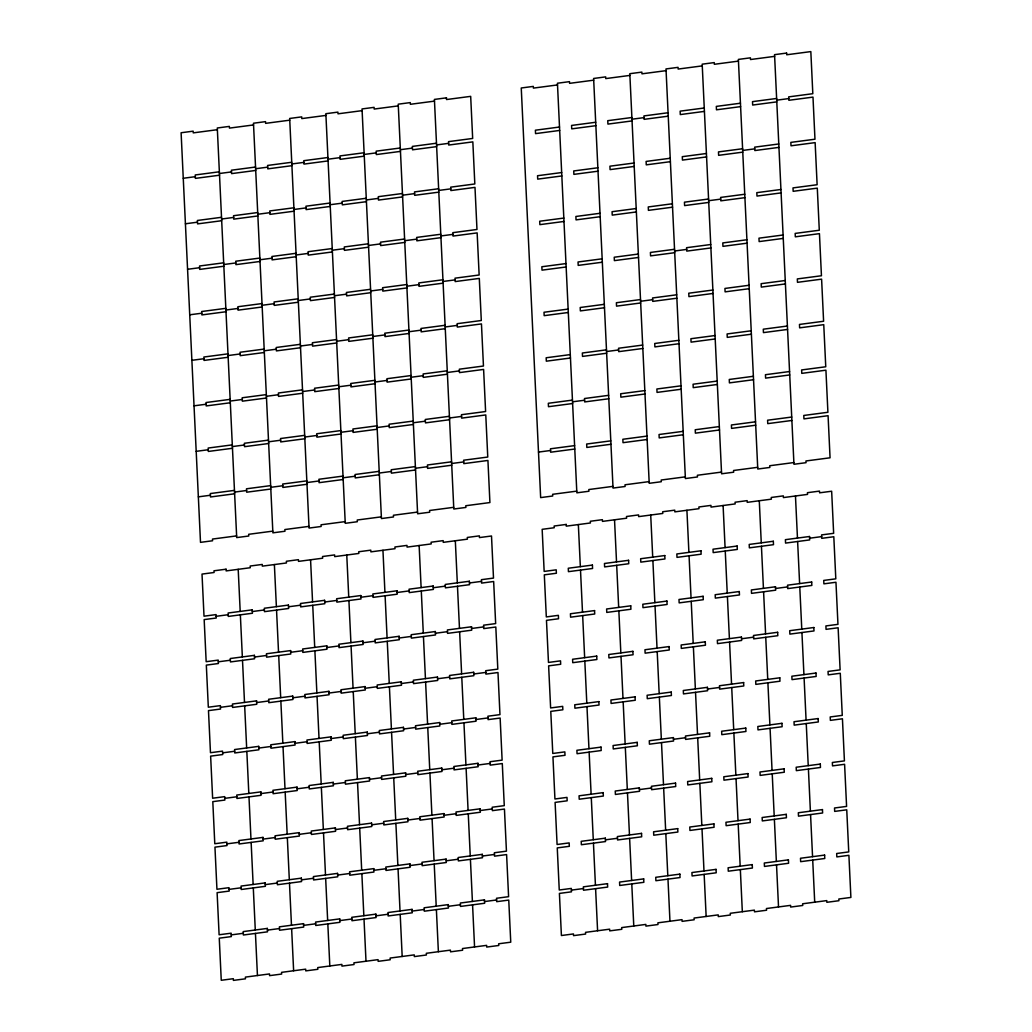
<?xml version="1.0" encoding="UTF-8"?>
<svg xmlns="http://www.w3.org/2000/svg" width="1032" height="1032" viewBox="0 0 1032 1032"><rect width="100%" height="100%" fill="white"/><g stroke="black" fill="none" stroke-linecap="round" stroke-linejoin="round"><path stroke-width="1.5" d="M217.378 129.697L193.242 132.87L193.165 131.167L181.103 132.754L200.505 542.355L212.566 540.768L212.489 539.065L236.612 535.892M253.562 124.936L229.439 128.11L229.349 126.394L217.288 127.994L236.702 537.595L248.764 536.008L248.673 534.305L272.796 531.132M289.747 120.176L265.624 123.35L265.534 121.634L253.472 123.221L272.887 532.835L284.948 531.248L284.858 529.545L308.994 526.372M325.931 115.403L301.808 118.59L301.731 116.874L289.67 118.461L309.071 528.074L321.133 526.488L321.055 524.785L345.178 521.612M362.116 110.643L337.993 113.817L337.916 112.114L325.854 113.701L345.256 523.314L357.317 521.728L357.24 520.012L381.363 516.838M398.3 105.883L374.177 109.057L374.1 107.354L362.038 108.941L381.44 518.554L393.502 516.967L393.424 515.252L417.547 512.078M434.485 101.123L410.362 104.296L410.285 102.594L398.223 104.18L417.625 513.794L429.686 512.207L429.609 510.492L453.732 507.318M557.525 84.934L533.389 88.107L533.312 86.404L521.25 87.991L540.652 497.605L552.713 496.005L552.636 494.302L576.759 491.129M593.71 80.174L569.587 83.347L569.496 81.644L557.435 83.231L576.849 492.832L588.911 491.245L588.821 489.542L612.943 486.369M629.894 75.413L605.771 78.587L605.681 76.871L593.619 78.471L613.034 488.072L625.095 486.485L625.018 484.782L649.141 481.609M666.079 70.653L641.956 73.827L641.878 72.111L629.817 73.698L649.218 483.311L661.28 481.725L661.202 480.022L685.325 476.849M702.263 65.88L678.14 69.067L678.063 67.351L666.001 68.938L685.403 478.551L697.464 476.965L697.387 475.262L721.51 472.088M738.448 61.12L714.325 64.294L714.247 62.591L702.186 64.177L721.587 473.791L733.649 472.205L733.571 470.489L757.694 467.315M774.632 56.36L750.509 59.533L750.432 57.831L738.37 59.417L757.772 469.031L769.833 467.444L769.756 465.729L793.879 462.555M219.365 171.789L195.242 174.963L195.409 178.381L219.532 175.208M255.549 167.029L231.426 170.203L231.594 173.621L255.717 170.448M291.733 162.269L267.611 165.442L267.778 168.861L291.901 165.688M327.931 157.509L303.808 160.682L303.963 164.101L328.086 160.915M364.115 152.749L339.992 155.922L340.147 159.328L364.27 156.155M400.3 147.989L376.177 151.162L376.332 154.568L400.455 151.394M436.484 143.216L412.361 146.402L412.516 149.808L436.652 146.634M559.512 127.026L535.389 130.213L535.556 133.618L559.679 130.445M595.696 122.266L571.573 125.44L571.741 128.858L595.864 125.685M631.881 117.506L607.758 120.68L607.925 124.098L632.048 120.925M668.078 112.746L643.955 115.919L644.11 119.338L668.233 116.165M704.263 107.986L680.14 111.159L680.294 114.578L704.417 111.391M740.447 103.226L716.324 106.399L716.479 109.805L740.602 106.631M776.632 98.466L752.509 101.639L752.663 105.045L776.799 101.871M183.257 178.265L195.319 176.678M219.442 173.505L231.503 171.918M255.639 168.732L267.701 167.145M291.824 163.972L303.885 162.385M328.008 159.212L340.07 157.625M364.193 154.452L376.254 152.865M400.377 149.692L412.439 148.105M436.562 144.931L448.623 143.345M631.971 119.209L644.033 117.622M776.709 100.169L788.771 98.582M221.519 217.3L197.396 220.474L197.564 223.892L221.686 220.719M257.703 212.54L233.58 215.714L233.748 219.132L257.871 215.959M293.901 207.78L269.765 210.954L269.933 214.372L294.055 211.199M330.085 203.02L305.962 206.194L306.117 209.612L330.24 206.439M366.27 198.26L342.147 201.434L342.302 204.852L366.425 201.666M402.454 193.5L378.331 196.673L378.486 200.079L402.622 196.906M438.639 188.74L414.516 191.913L414.683 195.319L438.806 192.145M561.666 172.55L537.543 175.724L537.711 179.129L561.834 175.956M597.851 167.777L573.727 170.951L573.895 174.369L598.018 171.196M634.048 163.017L609.925 166.191L610.08 169.609L634.203 166.436M670.232 158.257L646.109 161.431L646.264 164.849L670.387 161.676M706.417 153.497L682.294 156.671L682.449 160.089L706.572 156.916M742.601 148.737L718.478 151.91L718.633 155.329L742.769 152.143M778.786 143.977L754.663 147.15L754.831 150.556L778.954 147.382M185.412 223.776L197.473 222.19M221.609 219.016L233.671 217.43M257.794 214.256L269.855 212.669M293.978 209.483L306.04 207.896M330.163 204.723L342.224 203.136M366.347 199.963L378.409 198.376M402.532 195.203L414.593 193.616M438.716 190.443L450.791 188.856M742.679 150.44L754.74 148.853M223.673 262.812L199.55 265.998L199.718 269.404L223.841 266.23M259.87 258.052L235.735 261.225L235.902 264.644L260.025 261.47M296.055 253.292L271.932 256.465L272.087 259.883L296.21 256.71M332.24 248.531L308.116 251.705L308.271 255.123L332.394 251.95M368.424 243.771L344.301 246.945L344.456 250.363L368.592 247.19M404.608 239.011L380.486 242.185L380.653 245.59L404.776 242.417M440.793 234.251L416.67 237.425L416.838 240.83L440.961 237.657M563.82 218.062L539.697 221.235L539.865 224.641L563.988 221.467M600.018 213.289L575.882 216.475L576.05 219.88L600.173 216.707M636.202 208.529L612.079 211.702L612.234 215.12L636.357 211.947M672.387 203.768L648.264 206.942L648.418 210.36L672.542 207.187M708.571 199.008L684.448 202.182L684.603 205.6L708.739 202.427M744.756 194.248L720.633 197.422L720.8 200.84L744.923 197.667M780.94 189.488L756.817 192.661L756.985 196.067L781.108 192.894M187.579 269.288L199.64 267.701M223.763 264.527L235.825 262.941M259.948 259.767L272.009 258.181M296.132 254.994L308.194 253.408M332.317 250.234L344.378 248.648M368.501 245.474L380.563 243.887M404.686 240.714L416.76 239.127M440.883 235.954L452.945 234.367M708.649 200.711L720.71 199.124M225.84 308.336L201.704 311.509L201.872 314.915L225.995 311.741M262.025 303.563L237.902 306.736L238.057 310.155L262.18 306.981M298.209 298.803L274.086 301.976L274.241 305.395L298.364 302.221M334.394 294.043L310.271 297.216L310.426 300.635L334.562 297.461M370.578 289.283L346.455 292.456L346.623 295.874L370.746 292.701M406.763 284.522L382.64 287.696L382.808 291.114L406.93 287.928M442.947 279.762L418.824 282.936L418.992 286.341L443.115 283.168M565.988 263.573L541.852 266.746L542.019 270.152L566.142 266.978M602.172 258.813L578.049 261.986L578.204 265.392L602.327 262.218M638.357 254.04L614.233 257.226L614.388 260.632L638.511 257.458M674.541 249.28L650.418 252.453L650.573 255.871L674.709 252.698M710.726 244.52L686.602 247.693L686.77 251.111L710.893 247.938M746.91 239.759L722.787 242.933L722.955 246.351L747.078 243.178M783.094 234.999L758.972 238.173L759.139 241.591L783.262 238.405M189.733 314.799L201.795 313.212M225.918 310.039L237.979 308.452M262.102 305.279L274.164 303.692M298.287 300.518L310.348 298.932M334.471 295.745L346.533 294.159M370.656 290.985L382.717 289.399M406.853 286.225L418.915 284.639M443.038 281.465L455.099 279.878M674.618 250.995L686.68 249.409M227.995 353.847L203.872 357.02L204.026 360.426L228.149 357.253M264.179 349.074L240.056 352.26L240.211 355.666L264.334 352.493M300.364 344.314L276.241 347.487L276.395 350.906L300.531 347.732M336.548 339.554L312.425 342.727L312.593 346.146L336.716 342.972M372.733 334.794L348.61 337.967L348.777 341.386L372.9 338.212M408.917 330.034L384.794 333.207L384.962 336.625L409.085 333.452M445.115 325.274L420.992 328.447L421.146 331.853L445.269 328.679M568.142 309.084L544.019 312.257L544.174 315.663L568.297 312.49M604.326 304.324L580.203 307.497L580.358 310.903L604.481 307.73M640.511 299.551L616.388 302.737L616.543 306.143L640.678 302.969M676.695 294.791L652.572 297.964L652.74 301.383L676.863 298.209M712.88 290.031L688.757 293.204L688.924 296.623L713.048 293.449M749.064 285.271L724.941 288.444L725.109 291.863L749.232 288.689M785.262 280.51L761.139 283.684L761.293 287.102L785.417 283.929M191.888 360.31L203.949 358.723M228.072 355.55L240.134 353.963M264.257 350.79L276.318 349.203M300.441 346.03L312.502 344.443M336.625 341.27L348.687 339.67M372.823 336.497L384.884 334.91M409.007 331.736L421.069 330.15M445.192 326.976L457.253 325.39M640.588 301.267L652.65 299.68M230.149 399.358L206.026 402.532L206.181 405.937L230.304 402.764M266.333 394.598L242.21 397.772L242.365 401.177L266.501 398.004M302.518 389.825L278.395 393.011L278.563 396.417L302.686 393.244M338.702 385.065L314.579 388.238L314.747 391.657L338.87 388.483M374.887 380.305L350.764 383.478L350.932 386.897L375.055 383.723M411.084 375.545L386.961 378.718L387.116 382.137L411.239 378.963M447.269 370.785L423.146 373.958L423.301 377.377L447.424 374.19M570.296 354.595L546.173 357.769L546.328 361.187L570.451 358.001M606.481 349.835L582.358 353.008L582.512 356.414L606.648 353.241M642.665 345.075L618.542 348.248L618.71 351.654L642.833 348.481M678.85 340.302L654.727 343.488L654.894 346.894L679.017 343.721M715.034 335.542L690.911 338.715L691.079 342.134L715.202 338.96M751.232 330.782L727.108 333.955L727.263 337.374L751.386 334.2M787.416 326.022L763.293 329.195L763.448 332.614L787.571 329.44M194.042 405.821L206.103 404.234M230.226 401.061L242.288 399.474M266.411 396.301L278.472 394.714M302.595 391.541L314.657 389.954M338.793 386.781L350.854 385.194M374.977 382.008L387.039 380.421M411.162 377.248L423.223 375.661M447.346 372.488L459.408 370.901M606.558 351.538L618.62 349.951M232.303 444.869L208.18 448.043L208.335 451.448L232.471 448.275M268.488 440.109L244.365 443.283L244.532 446.688L268.655 443.515M304.672 435.349L280.549 438.523L280.717 441.928L304.84 438.755M340.857 430.576L316.734 433.75L316.901 437.168L341.024 433.995M377.054 425.816L352.931 428.99L353.086 432.408L377.209 429.235M413.239 421.056L389.116 424.229L389.27 427.648L413.393 424.475M449.423 416.296L425.3 419.469L425.455 422.888L449.578 419.714M572.45 400.106L548.327 403.28L548.482 406.698L572.618 403.525M608.635 395.346L584.512 398.52L584.68 401.925L608.803 398.752M644.819 390.586L620.696 393.76L620.864 397.165L644.987 393.992M681.004 385.826L656.881 389L657.049 392.405L681.172 389.232M717.201 381.053L693.078 384.227L693.233 387.645L717.356 384.472M753.386 376.293L729.263 379.466L729.418 382.885L753.541 379.712M789.57 371.533L765.447 374.706L765.602 378.125L789.725 374.951M196.196 451.332L208.258 449.746M232.381 446.572L244.442 444.986M268.565 441.812L280.627 440.225M304.762 437.052L316.824 435.465M340.947 432.292L353.008 430.705M377.132 427.532L389.193 425.932M413.316 422.759L425.377 421.172M449.5 417.999L461.562 416.412M572.528 401.809L584.589 400.223M234.458 490.381L210.335 493.554L210.502 496.973L234.625 493.786M270.642 485.62L246.519 488.794L246.687 492.2L270.81 489.026M306.827 480.86L282.704 484.034L282.871 487.439L306.994 484.266M343.024 476.087L318.901 479.274L319.056 482.679L343.179 479.506M379.208 471.327L355.085 474.501L355.24 477.919L379.363 474.746M415.393 466.567L391.27 469.741L391.425 473.159L415.548 469.986M451.577 461.807L427.454 464.981L427.609 468.399L451.745 465.226M574.605 445.618L550.482 448.791L550.649 452.21L574.772 449.036M610.789 440.858L586.666 444.031L586.834 447.449L610.957 444.263M646.974 436.097L622.851 439.271L623.018 442.676L647.141 439.503M683.171 431.337L659.048 434.511L659.203 437.916L683.326 434.743M719.356 426.564L695.233 429.751L695.387 433.156L719.51 429.983M755.54 421.804L731.417 424.978L731.572 428.396L755.695 425.223M791.725 417.044L767.602 420.218L767.756 423.636L791.892 420.463M198.35 496.844L210.412 495.257M234.535 492.083L246.596 490.497M270.732 487.323L282.794 485.737M306.917 482.563L318.978 480.977M343.101 477.803L355.163 476.216M379.286 473.043L391.347 471.456M415.47 468.27L427.532 466.683M451.655 463.51L463.716 461.923M538.498 452.08L550.559 450.494M216.152 616.298L228.214 614.711M252.337 611.537L264.398 609.951M288.521 606.777L300.583 605.191M324.706 602.017L336.767 600.431M360.89 597.257L372.952 595.67M397.088 592.497L409.149 590.91M433.272 587.737L445.334 586.137M469.457 582.964L481.518 581.377M809.604 538.214L821.666 536.614M218.307 661.809L230.368 660.222M254.491 657.049L266.553 655.462M290.676 652.288L302.737 650.702M326.86 647.528L338.922 645.942M363.058 642.768L375.119 641.182M399.242 638.008L411.304 636.422M435.427 633.248L447.488 631.661M471.611 628.475L483.673 626.888M775.574 588.485L787.635 586.898M220.461 707.333L232.523 705.733M256.645 702.56L268.707 700.973M292.83 697.8L304.892 696.213M329.027 693.04L341.089 691.453M365.212 688.279L377.273 686.693M401.396 683.519L413.458 681.933M437.581 678.759L449.642 677.173M473.765 673.999L485.827 672.4M741.544 638.756L753.605 637.17M222.615 752.844L234.677 751.257M258.8 748.071L270.861 746.484M294.997 743.311L307.059 741.724M331.182 738.551L343.243 736.964M367.366 733.791L379.428 732.204M403.551 729.031L415.612 727.444M439.735 724.271L451.797 722.684M475.92 719.51L487.981 717.924M707.513 689.028L719.575 687.441M224.77 798.355L236.831 796.769M260.967 793.595L273.029 791.996M297.151 788.822L309.213 787.235M333.336 784.062L345.398 782.475M369.52 779.302L381.582 777.715M405.705 774.542L417.767 772.955M441.89 769.782L453.951 768.195M478.074 765.022L490.148 763.435M673.483 739.299L685.545 737.712M226.937 843.866L238.998 842.28M263.121 839.106L275.183 837.52M299.306 834.333L311.367 832.747M335.49 829.573L347.552 827.987M371.675 824.813L383.736 823.226M407.859 820.053L419.921 818.466M444.044 815.293L456.118 813.706M480.241 810.533L492.303 808.946M639.453 789.583L651.514 787.997M229.091 889.378L241.153 887.791M265.276 884.618L277.337 883.031M301.46 879.857L313.522 878.271M337.645 875.084L349.706 873.498M373.829 870.324L385.891 868.738M410.014 865.564L422.075 863.978M446.211 860.804L458.273 859.217M482.396 856.044L494.457 854.457M605.423 839.854L617.484 838.268M231.245 934.889L243.307 933.302M267.43 930.129L279.491 928.542M303.614 925.369L315.676 923.782M339.799 920.609L351.86 919.009M375.983 915.836L388.045 914.249M412.181 911.075L424.242 909.489M448.365 906.315L460.427 904.729M484.55 901.555L496.611 899.968M571.393 890.126L583.454 888.539M795.466 495.992L797.465 538.085M797.62 541.503L799.619 583.596M799.774 587.014L801.774 629.107M801.928 632.526L803.928 674.631M804.096 678.037L806.082 720.143M806.25 723.548L808.237 765.654M808.404 769.059L810.391 811.165M810.559 814.571L812.558 856.676M812.713 860.082L814.712 902.187M759.281 500.752L761.268 542.845M761.435 546.263L763.435 588.356M763.59 591.775L765.589 633.88M765.744 637.286L767.744 679.391M767.898 682.797L769.898 724.903M770.066 728.308L772.052 770.414M772.22 773.819L774.206 815.925M774.374 819.331L776.361 861.436M776.528 864.855L778.528 906.947M723.097 505.512L725.083 547.618M725.251 551.024L727.238 593.129M727.405 596.535L729.405 638.64M729.559 642.046L731.559 684.152M731.714 687.557L733.713 729.663M733.868 733.068L735.868 775.174M736.035 778.592L738.022 820.685M738.19 824.104L740.176 866.196M740.344 869.615L742.331 911.707M686.912 510.272L688.899 552.378M689.066 555.784L691.053 597.889M691.221 601.295L693.207 643.4M693.375 646.806L695.375 688.912M695.529 692.33L697.529 734.423M697.684 737.841L699.683 779.934M699.838 783.353L701.837 825.445M702.005 828.864L703.992 870.956M704.159 874.375L706.146 916.468M650.715 515.033L652.714 557.138M652.882 560.544L654.869 602.649M655.036 606.068L657.023 648.16M657.191 651.579L659.177 693.672M659.345 697.09L661.344 739.183M661.499 742.601L663.499 784.694M663.653 788.113L665.653 830.205M665.808 833.624L667.807 875.717M667.975 879.135L669.962 921.228M614.53 519.793L616.53 561.898M616.685 565.317L618.684 607.409M618.852 610.828L620.838 652.921M621.006 656.339L622.993 698.432M623.16 701.85L625.147 743.943M625.315 747.362L627.314 789.454M627.469 792.873L629.468 834.965M629.623 838.384L631.623 880.49M631.778 883.895L633.777 926.001M578.346 524.566L580.345 566.658M580.5 570.077L582.5 612.17M582.654 615.588L584.654 657.681M584.822 661.099L586.808 703.192M586.976 706.61L588.962 748.703M589.13 752.122L591.117 794.227M591.284 797.633L593.284 839.738M593.439 843.144L595.438 885.25M595.593 888.655L597.592 930.761M455.318 540.755L457.318 582.848M457.473 586.266L459.472 628.359M459.627 631.778L461.627 673.87M461.781 677.289L463.781 719.381M463.948 722.8L465.935 764.893M466.103 768.311L468.089 810.417M468.257 813.822L470.244 855.928M470.411 859.333L472.411 901.439M472.566 904.845L474.565 946.95M419.134 545.515L421.12 587.608M421.288 591.026L423.288 633.119M423.442 636.538L425.442 678.63M425.597 682.049L427.596 724.154M427.751 727.56L429.751 769.666M429.918 773.071L431.905 815.177M432.073 818.582L434.059 860.688M434.227 864.094L436.214 906.199M436.381 909.605L438.381 951.71M382.949 550.275L384.936 592.368M385.104 595.787L387.09 637.879M387.258 641.298L389.257 683.403M389.412 686.809L391.412 728.914M391.567 732.32L393.566 774.426M393.721 777.831L395.72 819.937M395.888 823.342L397.875 865.448M398.042 868.854L400.029 910.959M400.197 914.378L402.183 956.471M346.765 555.035L348.752 597.141M348.919 600.547L350.906 642.652M351.073 646.058L353.06 688.163M353.228 691.569L355.227 733.675M355.382 737.08L357.382 779.186M357.536 782.591L359.536 824.697M359.691 828.116L361.69 870.208M361.858 873.627L363.845 915.719M364.012 919.138L365.999 961.231M310.567 559.795L312.567 601.901M312.735 605.307L314.721 647.412M314.889 650.818L316.876 692.923M317.043 696.329L319.03 738.435M319.198 741.853L321.197 783.946M321.352 787.364L323.351 829.457M323.506 832.876L325.506 874.968M325.661 878.387L327.66 920.479M327.828 923.898L329.814 965.991M274.383 564.556L276.382 606.661M276.537 610.067L278.537 652.172M278.704 655.591L280.691 697.684M280.859 701.102L282.845 743.195M283.013 746.613L285 788.706M285.167 792.125L287.167 834.217M287.322 837.636L289.321 879.728M289.476 883.147L291.476 925.24M291.63 928.658L293.63 970.751M238.199 569.316L240.198 611.421M240.353 614.84L242.352 656.933M242.507 660.351L244.507 702.444M244.661 705.862L246.661 747.955M246.829 751.373L248.815 793.466M248.983 796.885L250.97 838.977M251.137 842.396L253.137 884.489M253.292 887.907L255.291 930.013M255.446 933.418L257.445 975.524M446.469 97.834L434.408 99.42L453.809 509.021L465.883 507.434L465.793 505.732L489.916 502.558L487.93 460.453L463.807 463.639L463.639 460.22L487.762 457.047L485.775 414.941L461.639 418.128L461.485 414.709L485.608 411.536L483.608 369.43L459.485 372.604L459.33 369.198L483.453 366.025L481.454 323.919L457.331 327.092L457.176 323.687L481.299 320.513L479.3 278.408L455.177 281.581L455.022 278.176L479.145 275.002L477.145 232.897L453.022 236.07L452.855 232.664L476.978 229.478L474.991 187.385L450.868 190.559L450.7 187.153L474.823 183.967L472.837 141.874L448.714 145.048L448.546 141.629L472.669 138.456L470.682 96.363L446.546 99.536L446.469 97.834M786.616 53.071L774.555 54.657L793.956 464.271L806.031 462.684L805.94 460.969L830.063 457.795L828.077 415.702L803.954 418.876L803.786 415.457L827.909 412.284L825.923 370.191L801.787 373.365L801.632 369.946L825.755 366.773L823.755 324.667L799.632 327.853L799.478 324.435L823.601 321.262L821.601 279.156L797.478 282.329L797.323 278.924L821.446 275.75L819.447 233.645L795.324 236.818L795.169 233.413L819.292 230.239L817.292 188.134L793.169 191.307L793.002 187.901L817.125 184.728L815.138 142.622L791.015 145.796L790.847 142.39L814.97 139.217L812.984 97.111L788.861 100.285L788.693 96.879L812.816 93.693L810.829 51.6L786.707 54.773L786.616 53.071M226.06 569.2L213.998 570.786L214.076 572.502L202.014 574.089L204.014 616.181L216.075 614.595L216.23 618.013L204.168 619.6L206.168 661.693L218.229 660.106L218.384 663.524L206.323 665.111L208.322 707.204L220.384 705.617L220.538 709.036L208.477 710.622L210.476 752.715L222.538 751.128L222.706 754.547L210.631 756.134L212.631 798.226L224.692 796.639L224.86 800.058L212.798 801.645L214.785 843.75L226.846 842.151L227.014 845.569L214.953 847.156L216.939 889.262L229.001 887.675L229.169 891.08L217.107 892.667L219.107 934.773L231.168 933.186L231.323 936.592L219.261 938.178L221.261 980.284L233.322 978.697L233.4 980.4L245.461 978.813L245.384 977.111L269.507 973.937L269.584 975.64L281.646 974.053L281.568 972.35L305.691 969.164L305.769 970.88L317.83 969.293L317.753 967.577L341.876 964.404L341.953 966.12L354.015 964.533L353.937 962.817L378.06 959.644L378.151 961.347L390.212 959.76L390.122 958.057L414.245 954.884L414.335 956.587L426.397 955L426.319 953.297L450.442 950.124L450.52 951.827L462.581 950.24L462.504 948.537L486.627 945.364L486.704 947.066L498.766 945.48L498.688 943.777L510.75 942.19L508.75 900.085L496.689 901.671L496.534 898.266L508.595 896.679L506.596 854.573L494.534 856.16L494.38 852.755L506.441 851.155L504.442 809.062L492.38 810.649L492.212 807.23L504.274 805.644L502.287 763.551L490.226 765.138L490.058 761.719L502.12 760.133L500.133 718.04L488.072 719.627L487.904 716.208L499.965 714.621L497.979 672.529L485.904 674.115L485.75 670.697L497.811 669.11L495.812 627.017L483.75 628.604L483.595 625.186L495.657 623.599L493.657 581.506L481.596 583.093L481.441 579.674L493.502 578.088L491.503 535.995L479.441 537.582L479.364 535.866L467.303 537.453L467.38 539.168L443.257 542.342L443.18 540.626L431.118 542.213L431.195 543.928L407.072 547.102L406.982 545.399L394.921 546.986L395.011 548.689L370.888 551.862L370.798 550.159L358.736 551.746L358.826 553.449L334.69 556.622L334.613 554.919L322.552 556.506L322.629 558.209L298.506 561.382L298.429 559.679L286.367 561.266L286.445 562.969L262.322 566.142L262.244 564.44L250.183 566.026L250.26 567.729L226.137 570.915L226.06 569.2M566.207 524.437L554.145 526.023L554.223 527.739L542.161 529.326L544.161 571.418L556.222 569.832L556.377 573.25L544.316 574.837L546.315 616.93L558.377 615.343L558.531 618.761L546.47 620.348L548.469 662.441L560.531 660.854L560.686 664.273L548.624 665.859L550.624 707.952L562.685 706.365L562.853 709.784L550.778 711.371L552.778 753.476L564.839 751.889L565.007 755.295L552.946 756.882L554.932 798.987L566.994 797.401L567.161 800.806L555.1 802.393L557.087 844.499L569.148 842.912L569.316 846.317L557.254 847.904L559.254 890.01L571.315 888.423L571.47 891.829L559.409 893.415L561.408 935.521L573.47 933.934L573.547 935.637L585.608 934.05L585.531 932.348L609.654 929.174L609.731 930.877L621.793 929.29L621.716 927.587L645.838 924.414L645.916 926.117L657.977 924.53L657.9 922.827L682.023 919.641L682.1 921.357L694.162 919.77L694.084 918.054L718.207 914.881L718.298 916.597L730.359 915.01L730.269 913.294L754.392 910.121L754.482 911.824L766.544 910.237L766.466 908.534L790.589 905.361L790.667 907.063L802.728 905.477L802.651 903.774L826.774 900.601L826.851 902.303L838.913 900.717L838.835 899.014L850.897 897.427L848.897 855.322L836.836 856.908L836.681 853.503L848.743 851.916L846.743 809.81L834.682 811.397L834.527 807.992L846.588 806.405L844.589 764.299L832.527 765.886L832.36 762.48L844.421 760.894L842.434 718.788L830.373 720.375L830.205 716.956L842.267 715.37L840.28 673.277L828.219 674.864L828.051 671.445L840.113 669.858L838.126 627.766L826.052 629.352L825.897 625.934L837.958 624.347L835.959 582.254L823.897 583.841L823.742 580.423L835.804 578.836L833.804 536.743L821.743 538.33L821.588 534.911L833.65 533.325L831.65 491.232L819.589 492.819L819.511 491.103L807.45 492.69L807.527 494.405L783.404 497.579L783.327 495.876L771.265 497.463L771.343 499.166L747.22 502.339L747.142 500.636L735.068 502.223L735.158 503.926L711.035 507.099L710.945 505.396L698.883 506.983L698.974 508.686L674.838 511.859L674.76 510.156L662.699 511.743L662.776 513.446L638.653 516.619L638.576 514.916L626.514 516.503L626.592 518.206L602.469 521.392L602.391 519.677L590.33 521.263L590.407 522.979L566.284 526.152L566.207 524.437M252.26 609.835L228.137 613.008L228.291 616.427L252.414 613.253L252.26 609.835M288.444 605.075L264.321 608.248L264.476 611.654L288.599 608.48L288.444 605.075M324.629 600.314L300.505 603.488L300.66 606.893L324.796 603.72L324.629 600.314M360.813 595.541L336.69 598.728L336.858 602.133L360.981 598.96L360.813 595.541M396.998 590.781L372.875 593.955L373.042 597.373L397.165 594.2L396.998 590.781M433.182 586.021L409.059 589.195L409.227 592.613L433.35 589.44L433.182 586.021M469.379 581.261L445.256 584.435L445.411 587.853L469.534 584.68L469.379 581.261M592.407 565.072L568.284 568.245L568.438 571.663L592.562 568.49L592.407 565.072M628.591 560.312L604.468 563.485L604.623 566.903L628.746 563.73L628.591 560.312M664.776 555.551L640.653 558.725L640.808 562.13L664.943 558.957L664.776 555.551M700.96 550.791L676.837 553.965L677.005 557.37L701.128 554.197L700.96 550.791M737.145 546.031L713.022 549.205L713.189 552.61L737.312 549.437L737.145 546.031M773.329 541.258L749.206 544.432L749.374 547.85L773.497 544.677L773.329 541.258M809.527 536.498L785.404 539.672L785.558 543.09L809.681 539.917L809.527 536.498M254.414 655.346L230.291 658.519L230.446 661.938L254.569 658.764L254.414 655.346M290.598 650.586L266.475 653.759L266.63 657.178L290.766 653.991L290.598 650.586M326.783 645.826L302.66 648.999L302.827 652.405L326.95 649.231L326.783 645.826M362.967 641.066L338.844 644.239L339.012 647.644L363.135 644.471L362.967 641.066M399.152 636.293L375.029 639.479L375.197 642.884L399.32 639.711L399.152 636.293M435.349 631.532L411.226 634.706L411.381 638.124L435.504 634.951L435.349 631.532M471.534 626.772L447.411 629.946L447.565 633.364L471.688 630.191L471.534 626.772M594.561 610.583L570.438 613.756L570.593 617.175L594.716 614.001L594.561 610.583M630.745 605.823L606.623 608.996L606.777 612.415L630.913 609.241L630.745 605.823M666.93 601.063L642.807 604.236L642.975 607.654L667.098 604.468L666.93 601.063M703.114 596.303L678.992 599.476L679.159 602.882L703.282 599.708L703.114 596.303M739.299 591.542L715.176 594.716L715.344 598.121L739.467 594.948L739.299 591.542M775.496 586.769L751.373 589.956L751.528 593.361L775.651 590.188L775.496 586.769M811.681 582.009L787.558 585.183L787.713 588.601L811.836 585.428L811.681 582.009M256.568 700.857L232.445 704.03L232.6 707.449L256.736 704.276L256.568 700.857M292.753 696.097L268.63 699.27L268.797 702.689L292.92 699.515L292.753 696.097M328.937 691.337L304.814 694.51L304.982 697.916L329.105 694.742L328.937 691.337M365.122 686.577L340.999 689.75L341.166 693.156L365.289 689.982L365.122 686.577M401.319 681.817L377.196 684.99L377.351 688.396L401.474 685.222L401.319 681.817M437.503 677.044L413.38 680.217L413.535 683.636L437.658 680.462L437.503 677.044M473.688 672.284L449.565 675.457L449.72 678.875L473.843 675.702L473.688 672.284M596.715 656.094L572.592 659.267L572.747 662.686L596.883 659.513L596.715 656.094M632.9 651.334L608.777 654.507L608.945 657.926L633.067 654.752L632.9 651.334M669.084 646.574L644.961 649.747L645.129 653.166L669.252 649.992L669.084 646.574M705.269 641.814L681.146 644.987L681.313 648.406L705.437 645.219L705.269 641.814M741.466 637.054L717.343 640.227L717.498 643.633L741.621 640.459L741.466 637.054M777.651 632.293L753.528 635.467L753.683 638.873L777.806 635.699L777.651 632.293M813.835 627.52L789.712 630.694L789.867 634.112L813.99 630.939L813.835 627.52M258.722 746.368L234.599 749.542L234.767 752.96L258.89 749.787L258.722 746.368M294.907 741.608L270.784 744.782L270.952 748.2L295.075 745.027L294.907 741.608M331.091 736.848L306.968 740.021L307.136 743.44L331.259 740.254L331.091 736.848M367.289 732.088L343.166 735.261L343.321 738.667L367.444 735.494L367.289 732.088M403.473 727.328L379.35 730.501L379.505 733.907L403.628 730.733L403.473 727.328M439.658 722.555L415.535 725.741L415.69 729.147L439.813 725.973L439.658 722.555M475.842 717.795L451.719 720.968L451.874 724.387L476.01 721.213L475.842 717.795M598.87 701.605L574.747 704.779L574.914 708.197L599.037 705.024L598.87 701.605M635.054 696.845L610.931 700.019L611.099 703.437L635.222 700.264L635.054 696.845M671.239 692.085L647.116 695.258L647.283 698.677L671.406 695.504L671.239 692.085M707.436 687.325L683.313 690.498L683.468 693.917L707.591 690.731L707.436 687.325M743.621 682.565L719.498 685.738L719.652 689.144L743.775 685.97L743.621 682.565M779.805 677.805L755.682 680.978L755.837 684.384L779.96 681.21L779.805 677.805M815.989 673.032L791.867 676.218L792.021 679.624L816.157 676.45L815.989 673.032M260.877 791.879L236.754 795.053L236.921 798.471L261.044 795.298L260.877 791.879M297.061 787.119L272.938 790.293L273.106 793.711L297.229 790.538L297.061 787.119M333.259 782.359L309.123 785.533L309.29 788.951L333.413 785.778L333.259 782.359M369.443 777.599L345.32 780.773L345.475 784.191L369.598 781.005L369.443 777.599M405.628 772.839L381.505 776.012L381.659 779.418L405.782 776.245L405.628 772.839M441.812 768.079L417.689 771.252L417.844 774.658L441.98 771.484L441.812 768.079M477.997 763.306L453.874 766.479L454.041 769.898L478.164 766.724L477.997 763.306M601.024 747.116L576.901 750.29L577.069 753.708L601.192 750.535L601.024 747.116M637.208 742.356L613.085 745.53L613.253 748.948L637.376 745.775L637.208 742.356M673.406 737.596L649.283 740.77L649.438 744.188L673.561 741.015L673.406 737.596M709.59 732.836L685.467 736.01L685.622 739.428L709.745 736.255L709.59 732.836M745.775 728.076L721.652 731.249L721.807 734.668L745.93 731.482L745.775 728.076M781.959 723.316L757.836 726.489L757.991 729.895L782.127 726.722L781.959 723.316M818.144 718.556L794.021 721.729L794.188 725.135L818.312 721.961L818.144 718.556M263.031 837.391L238.908 840.564L239.076 843.983L263.199 840.809L263.031 837.391M299.228 832.631L275.093 835.804L275.26 839.222L299.383 836.049L299.228 832.631M335.413 827.87L311.29 831.044L311.445 834.462L335.568 831.289L335.413 827.87M371.597 823.11L347.474 826.284L347.629 829.702L371.752 826.529L371.597 823.11M407.782 818.35L383.659 821.524L383.814 824.929L407.95 821.756L407.782 818.35M443.966 813.59L419.843 816.764L420.011 820.169L444.134 816.996L443.966 813.59M480.151 808.817L456.028 812.003L456.196 815.409L480.319 812.236L480.151 808.817M603.178 792.628L579.055 795.814L579.223 799.219L603.346 796.046L603.178 792.628M639.376 787.868L615.24 791.041L615.407 794.459L639.53 791.286L639.376 787.868M675.56 783.107L651.437 786.281L651.592 789.699L675.715 786.526L675.56 783.107M711.745 778.347L687.622 781.521L687.776 784.939L711.899 781.766L711.745 778.347M747.929 773.587L723.806 776.761L723.961 780.179L748.097 777.006L747.929 773.587M784.114 768.827L759.991 772.001L760.158 775.406L784.281 772.233L784.114 768.827M820.298 764.067L796.175 767.24L796.343 770.646L820.466 767.473L820.298 764.067M265.198 882.902L241.062 886.075L241.23 889.494L265.353 886.32L265.198 882.902M301.383 878.142L277.26 881.315L277.415 884.734L301.538 881.56L301.383 878.142M337.567 873.382L313.444 876.555L313.599 879.973L337.722 876.8L337.567 873.382M373.752 868.622L349.629 871.795L349.784 875.213L373.919 872.04L373.752 868.622M409.936 863.861L385.813 867.035L385.981 870.453L410.104 867.267L409.936 863.861M446.121 859.101L421.998 862.275L422.165 865.68L446.288 862.507L446.121 859.101M482.305 854.341L458.182 857.515L458.35 860.92L482.473 857.747L482.305 854.341M605.345 838.152L581.21 841.325L581.377 844.731L605.5 841.557L605.345 838.152M641.53 833.379L617.407 836.552L617.562 839.971L641.685 836.797L641.53 833.379M677.714 828.619L653.591 831.792L653.746 835.211L677.869 832.037L677.714 828.619M713.899 823.859L689.776 827.032L689.931 830.45L714.067 827.277L713.899 823.859M750.083 819.098L725.96 822.272L726.128 825.69L750.251 822.517L750.083 819.098M786.268 814.338L762.145 817.512L762.313 820.93L786.436 817.744L786.268 814.338M822.452 809.578L798.329 812.752L798.497 816.157L822.62 812.984L822.452 809.578M267.353 928.413L243.23 931.599L243.384 935.005L267.507 931.832L267.353 928.413M303.537 923.653L279.414 926.826L279.569 930.245L303.692 927.071L303.537 923.653M339.722 918.893L315.599 922.066L315.753 925.485L339.889 922.311L339.722 918.893M375.906 914.133L351.783 917.306L351.951 920.725L376.074 917.551L375.906 914.133M412.091 909.373L387.968 912.546L388.135 915.964L412.258 912.791L412.091 909.373M448.275 904.613L424.152 907.786L424.32 911.192L448.443 908.018L448.275 904.613M484.472 899.852L460.349 903.026L460.504 906.431L484.627 903.258L484.472 899.852M607.5 883.663L583.377 886.836L583.532 890.242L607.654 887.068L607.5 883.663M643.684 878.89L619.561 882.076L619.716 885.482L643.839 882.308L643.684 878.89M679.869 874.13L655.746 877.303L655.9 880.722L680.036 877.548L679.869 874.13M716.053 869.37L691.93 872.543L692.098 875.962L716.221 872.788L716.053 869.37M752.238 864.61L728.115 867.783L728.282 871.202L752.405 868.028L752.238 864.61M788.422 859.849L764.299 863.023L764.467 866.441L788.59 863.268L788.422 859.849M824.62 855.089L800.497 858.263L800.651 861.668L824.774 858.495L824.62 855.089"/></g></svg>
